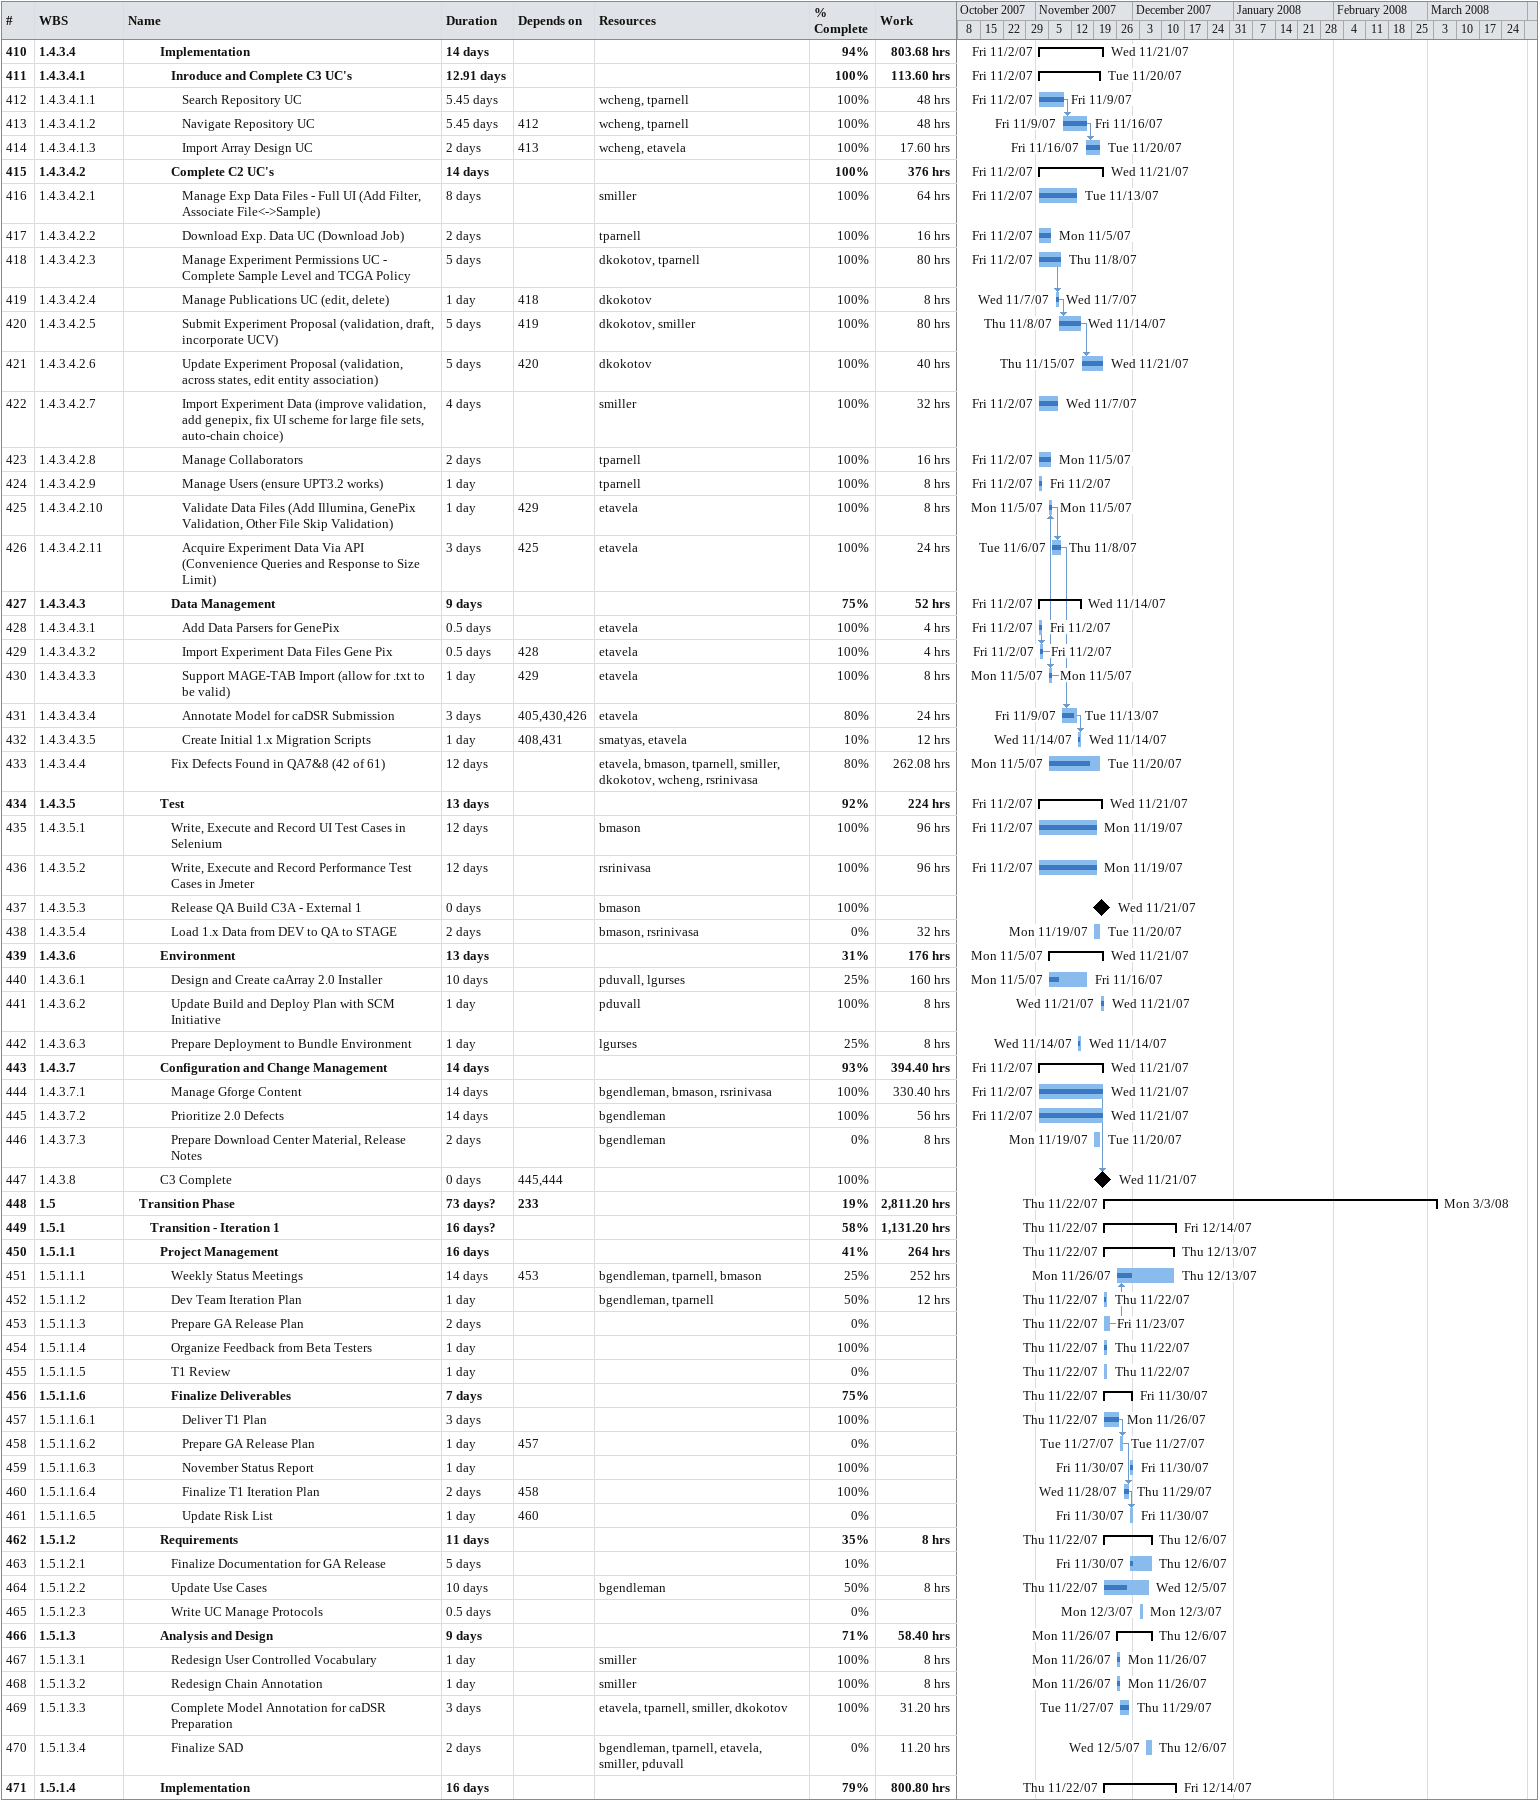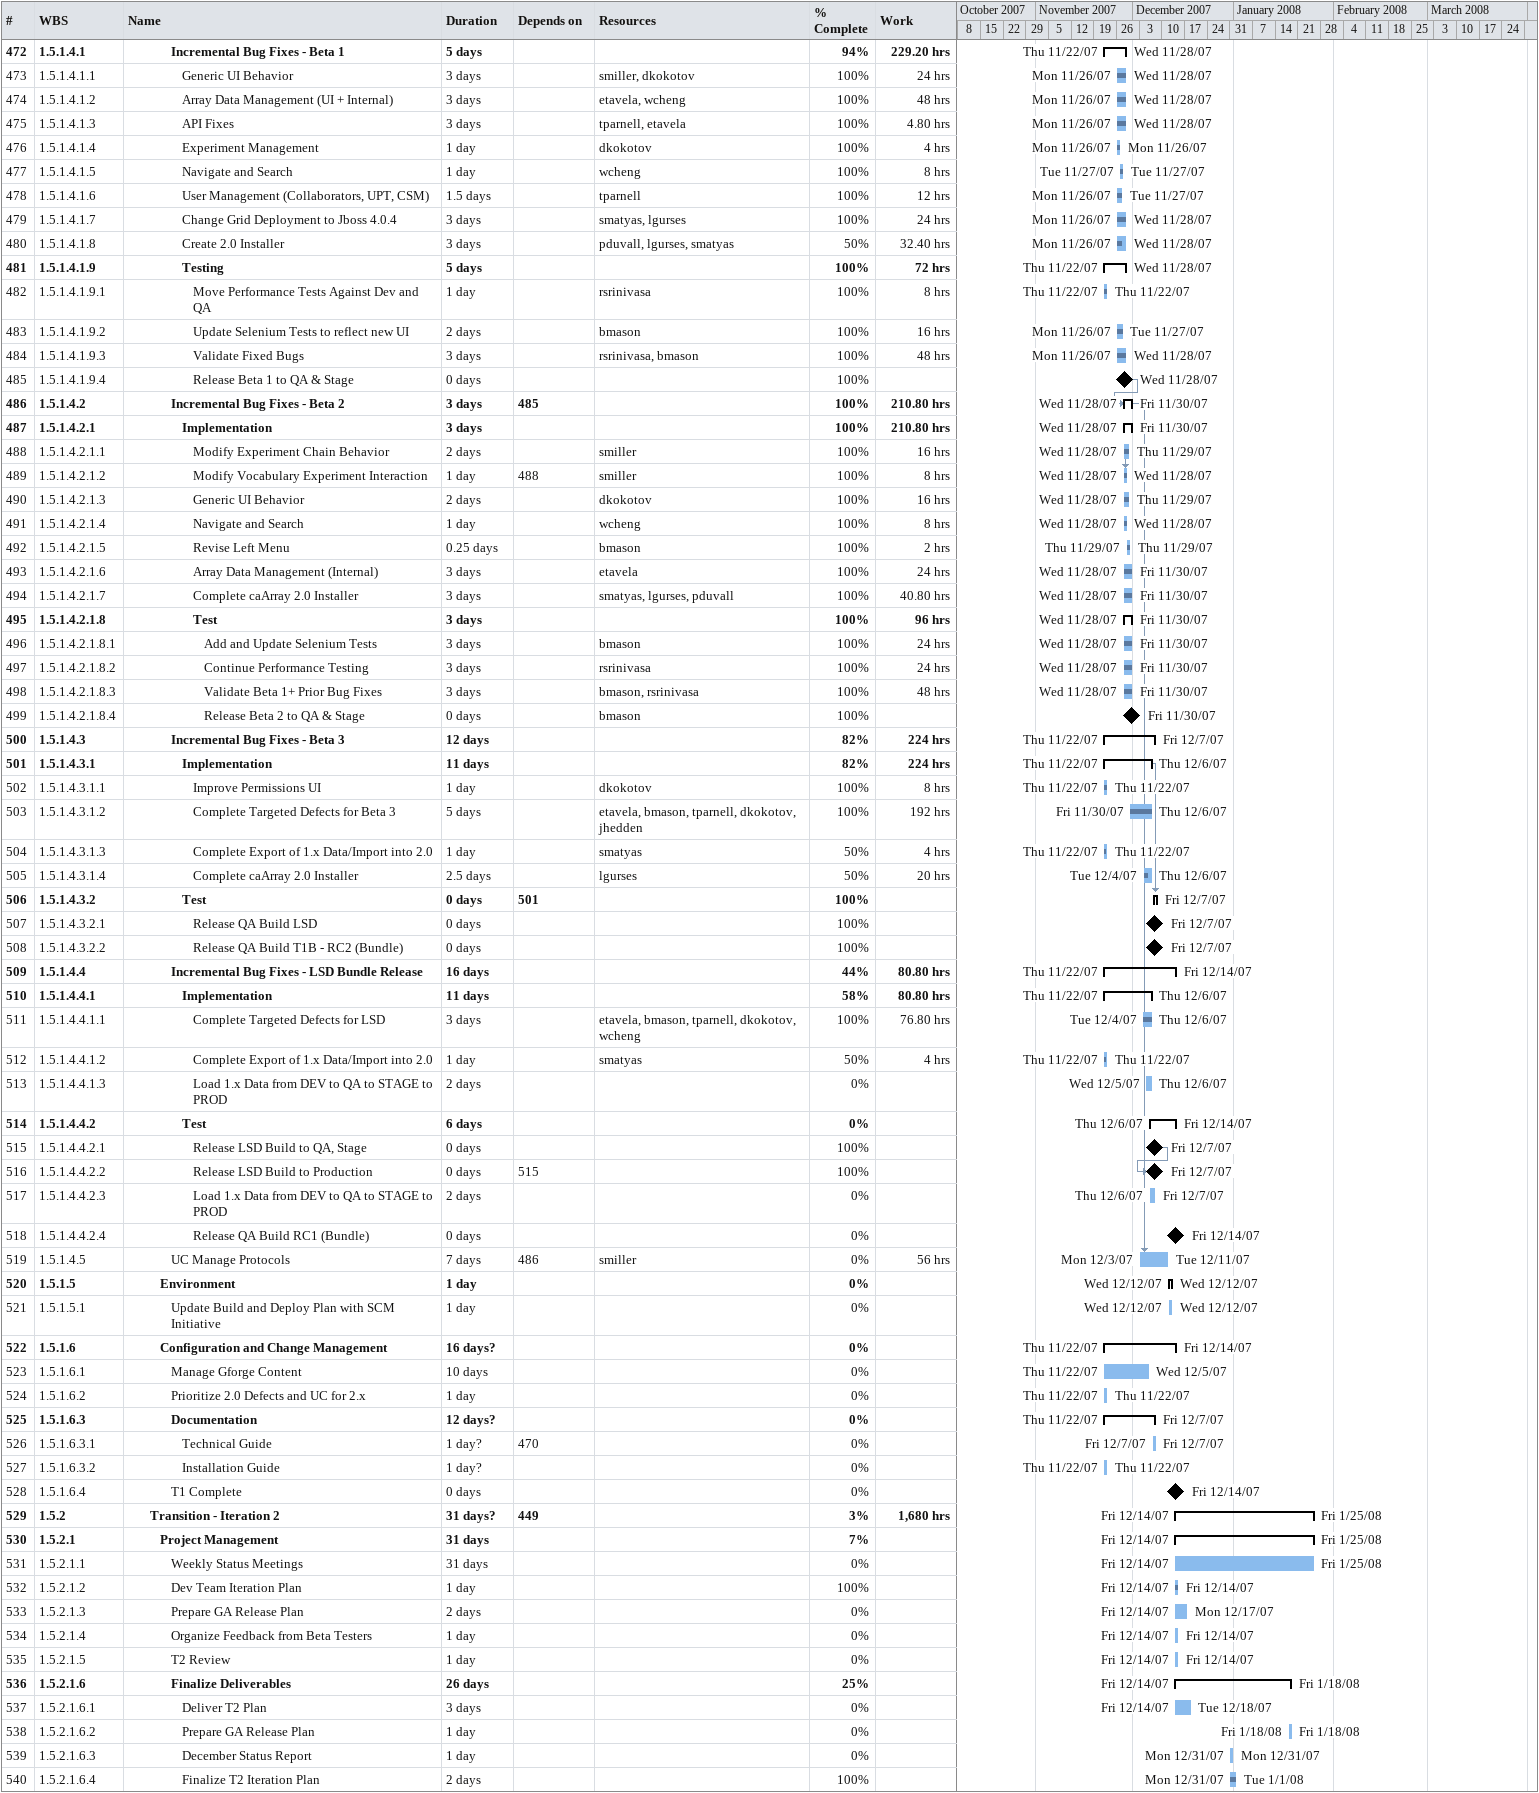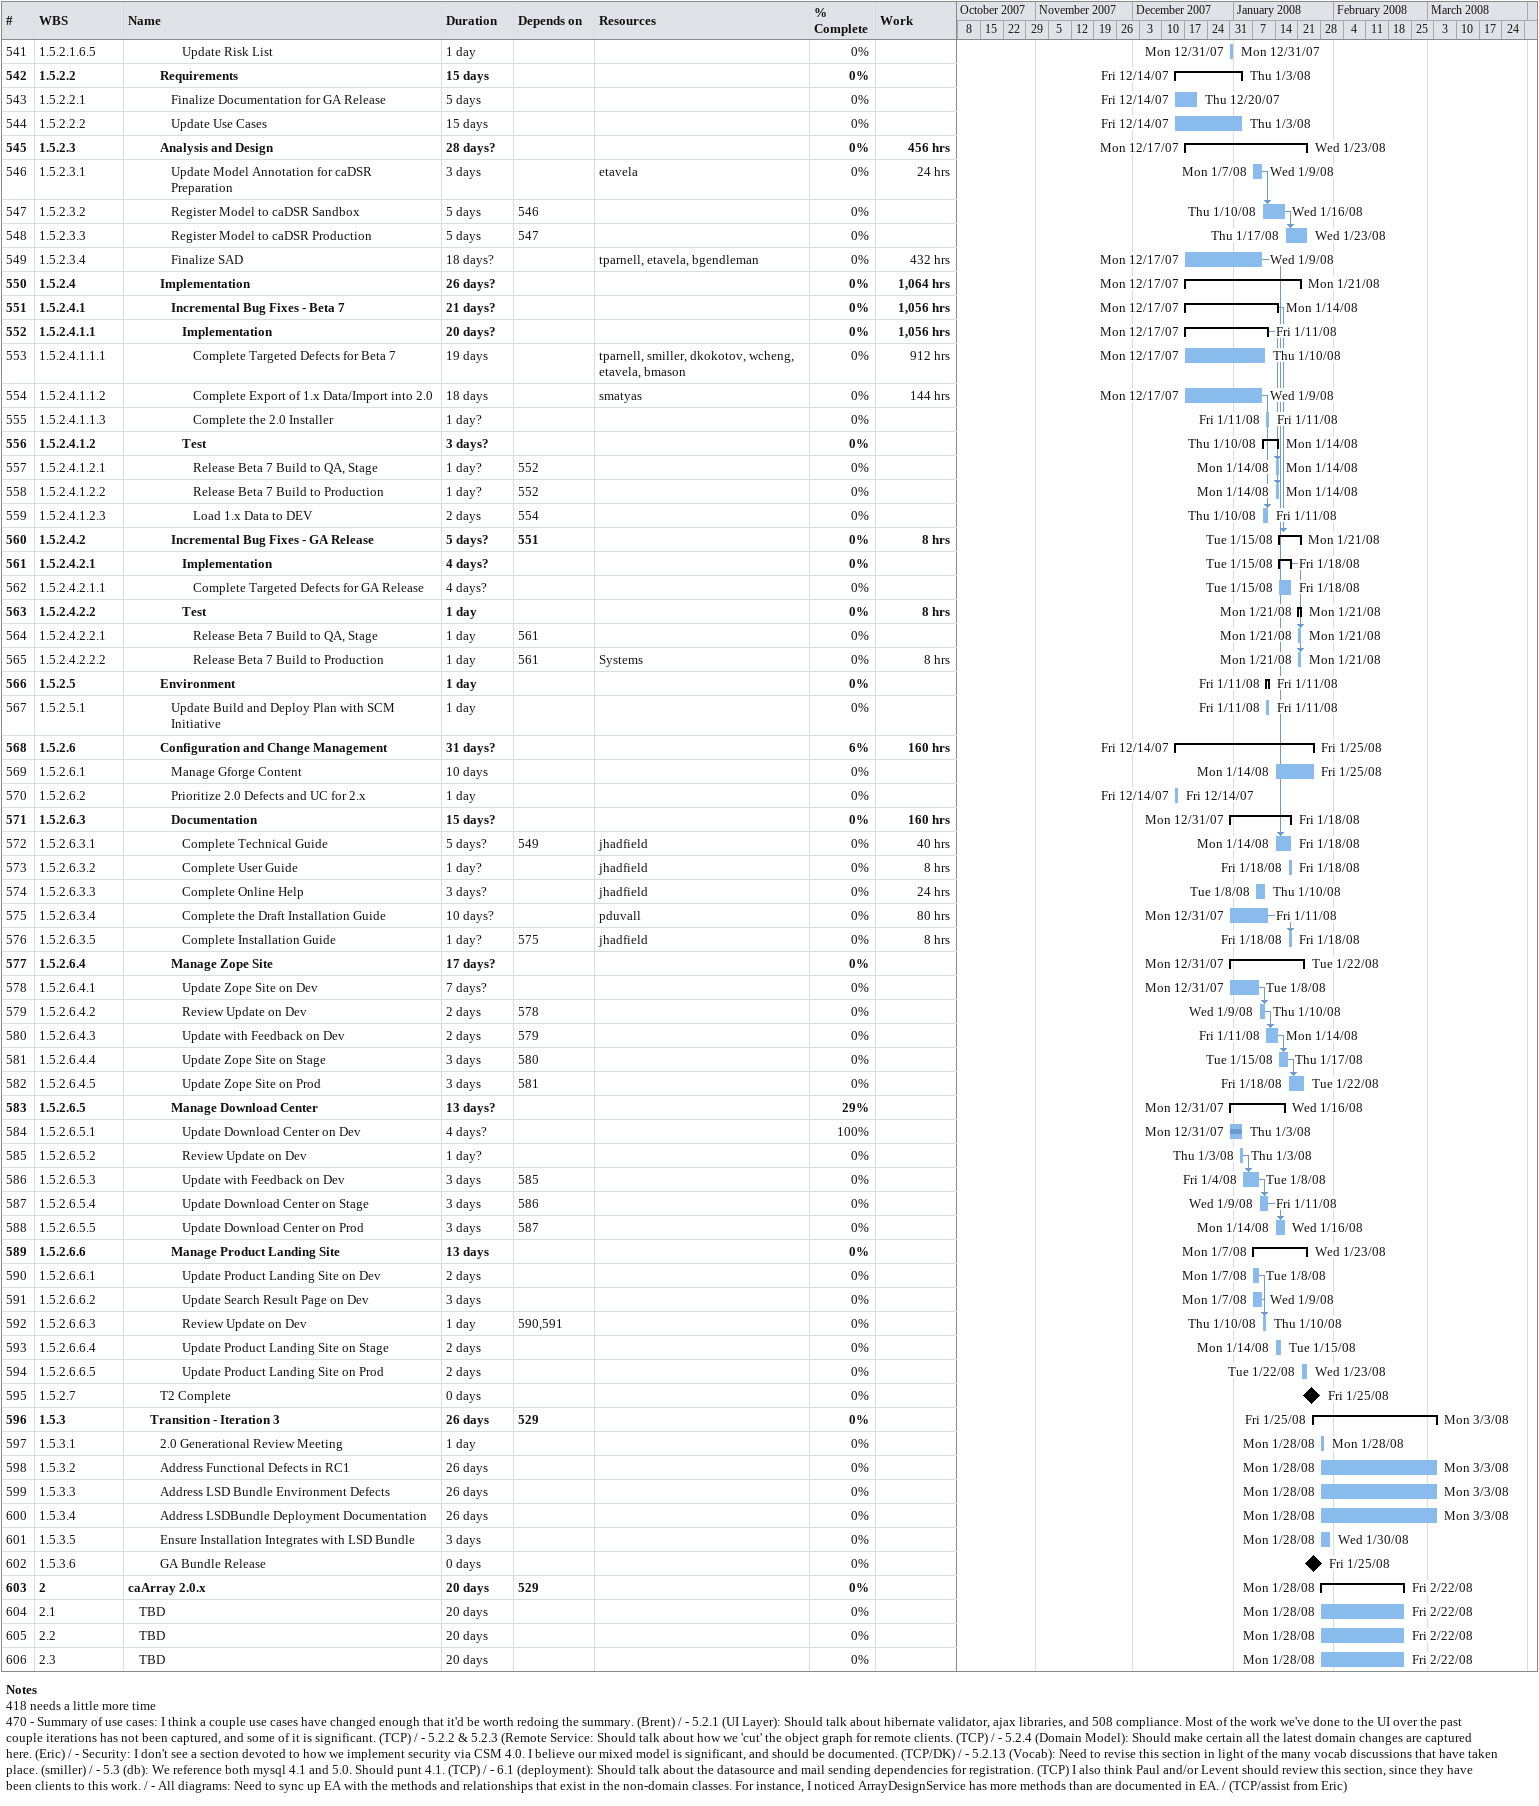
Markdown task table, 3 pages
| ID | WBS | Task | Duration | Start | Finish | Predecessors | Resources | % complete | Work (h) |
|---|---|---|---|---|---|---|---|---|---|
| 410 | 1.4.3.4 | **Implementation** | 14d | 2007-11-02 | 2007-11-21 |  |  | 94 | 803.68 |
| 411 | 1.4.3.4.1 | **Inroduce and Complete C3 UC's** | 12.91d | 2007-11-02 | 2007-11-20 |  |  | 100 | 113.60 |
| 412 | 1.4.3.4.1.1 | Search Repository UC | 5.45d | 2007-11-02 | 2007-11-09 |  | wcheng, tparnell | 100 | 48 |
| 413 | 1.4.3.4.1.2 | Navigate Repository UC | 5.45d | 2007-11-09 | 2007-11-16 | 412 | wcheng, tparnell | 100 | 48 |
| 414 | 1.4.3.4.1.3 | Import Array Design UC | 2d | 2007-11-16 | 2007-11-20 | 413 | wcheng, etavela | 100 | 17.60 |
| 415 | 1.4.3.4.2 | **Complete C2 UC's** | 14d | 2007-11-02 | 2007-11-21 |  |  | 100 | 376 |
| 416 | 1.4.3.4.2.1 | Manage Exp Data Files - Full UI (Add Filter, Associate File<->Sample) | 8d | 2007-11-02 | 2007-11-13 |  | smiller | 100 | 64 |
| 417 | 1.4.3.4.2.2 | Download Exp. Data UC (Download Job) | 2d | 2007-11-02 | 2007-11-05 |  | tparnell | 100 | 16 |
| 418 | 1.4.3.4.2.3 | Manage Experiment Permissions UC - Complete Sample Level and TCGA Policy | 5d | 2007-11-02 | 2007-11-08 |  | dkokotov, tparnell | 100 | 80 |
| 419 | 1.4.3.4.2.4 | Manage Publications UC (edit, delete) | 1d | 2007-11-07 | 2007-11-07 | 418 | dkokotov | 100 | 8 |
| 420 | 1.4.3.4.2.5 | Submit Experiment Proposal (validation, draft, incorporate UCV) | 5d | 2007-11-08 | 2007-11-14 | 419 | dkokotov, smiller | 100 | 80 |
| 421 | 1.4.3.4.2.6 | Update Experiment Proposal (validation, across states, edit entity association) | 5d | 2007-11-15 | 2007-11-21 | 420 | dkokotov | 100 | 40 |
| 422 | 1.4.3.4.2.7 | Import Experiment Data (improve validation, add genepix, fix UI scheme for large file sets, auto-chain choice) | 4d | 2007-11-02 | 2007-11-07 |  | smiller | 100 | 32 |
| 423 | 1.4.3.4.2.8 | Manage Collaborators | 2d | 2007-11-02 | 2007-11-05 |  | tparnell | 100 | 16 |
| 424 | 1.4.3.4.2.9 | Manage Users (ensure UPT3.2 works) | 1d | 2007-11-02 | 2007-11-02 |  | tparnell | 100 | 8 |
| 425 | 1.4.3.4.2.10 | Validate Data Files (Add Illumina, GenePix Validation, Other File Skip Validation) | 1d | 2007-11-05 | 2007-11-05 | 429 | etavela | 100 | 8 |
| 426 | 1.4.3.4.2.11 | Acquire Experiment Data Via API (Convenience Queries and Response to Size Limit) | 3d | 2007-11-06 | 2007-11-08 | 425 | etavela | 100 | 24 |
| 427 | 1.4.3.4.3 | **Data Management** | 9d | 2007-11-02 | 2007-11-14 |  |  | 75 | 52 |
| 428 | 1.4.3.4.3.1 | Add Data Parsers for GenePix | 0.5d | 2007-11-02 | 2007-11-02 |  | etavela | 100 | 4 |
| 429 | 1.4.3.4.3.2 | Import Experiment Data Files Gene Pix | 0.5d | 2007-11-02 | 2007-11-02 | 428 | etavela | 100 | 4 |
| 430 | 1.4.3.4.3.3 | Support MAGE-TAB Import (allow for .txt to be valid) | 1d | 2007-11-05 | 2007-11-05 | 429 | etavela | 100 | 8 |
| 431 | 1.4.3.4.3.4 | Annotate Model for caDSR Submission | 3d | 2007-11-09 | 2007-11-13 | 405, 430, 426 | etavela | 80 | 24 |
| 432 | 1.4.3.4.3.5 | Create Initial 1.x Migration Scripts | 1d | 2007-11-14 | 2007-11-14 | 408, 431 | smatyas, etavela | 10 | 12 |
| 433 | 1.4.3.4.4 | Fix Defects Found in QA7&8 (42 of 61) | 12d | 2007-11-05 | 2007-11-20 |  | etavela, bmason, tparnell, smiller, dkokotov, wcheng, rsrinivasa | 80 | 262.08 |
| 434 | 1.4.3.5 | **Test** | 13d | 2007-11-02 | 2007-11-21 |  |  | 92 | 224 |
| 435 | 1.4.3.5.1 | Write, Execute and Record UI Test Cases in Selenium | 12d | 2007-11-02 | 2007-11-19 |  | bmason | 100 | 96 |
| 436 | 1.4.3.5.2 | Write, Execute and Record Performance Test Cases in Jmeter | 12d | 2007-11-02 | 2007-11-19 |  | rsrinivasa | 100 | 96 |
| 437 | 1.4.3.5.3 | Release QA Build C3A - External 1 | 0d | 2007-11-21 | 2007-11-21 |  | bmason | 100 |  |
| 438 | 1.4.3.5.4 | Load 1.x Data from DEV to QA to STAGE | 2d | 2007-11-19 | 2007-11-20 |  | bmason, rsrinivasa | 0 | 32 |
| 439 | 1.4.3.6 | **Environment** | 13d | 2007-11-05 | 2007-11-21 |  |  | 31 | 176 |
| 440 | 1.4.3.6.1 | Design and Create caArray 2.0 Installer | 10d | 2007-11-05 | 2007-11-16 |  | pduvall, lgurses | 25 | 160 |
| 441 | 1.4.3.6.2 | Update Build and Deploy Plan with SCM Initiative | 1d | 2007-11-21 | 2007-11-21 |  | pduvall | 100 | 8 |
| 442 | 1.4.3.6.3 | Prepare Deployment to Bundle Environment | 1d | 2007-11-14 | 2007-11-14 |  | lgurses | 25 | 8 |
| 443 | 1.4.3.7 | **Configuration and Change Management** | 14d | 2007-11-02 | 2007-11-21 |  |  | 93 | 394.40 |
| 444 | 1.4.3.7.1 | Manage Gforge Content | 14d | 2007-11-02 | 2007-11-21 |  | bgendleman, bmason, rsrinivasa | 100 | 330.40 |
| 445 | 1.4.3.7.2 | Prioritize 2.0 Defects | 14d | 2007-11-02 | 2007-11-21 |  | bgendleman | 100 | 56 |
| 446 | 1.4.3.7.3 | Prepare Download Center Material, Release Notes | 2d | 2007-11-19 | 2007-11-20 |  | bgendleman | 0 | 8 |
| 447 | 1.4.3.8 | C3 Complete | 0d | 2007-11-21 | 2007-11-21 | 445, 444 |  | 100 |  |
| 448 | 1.5 | **Transition Phase** | 73d? | 2007-11-22 | 2008-03-03 | 233 |  | 19 | 2811.20 |
| 449 | 1.5.1 | **Transition - Iteration 1** | 16d? | 2007-11-22 | 2007-12-14 |  |  | 58 | 1131.20 |
| 450 | 1.5.1.1 | **Project Management** | 16d | 2007-11-22 | 2007-12-13 |  |  | 41 | 264 |
| 451 | 1.5.1.1.1 | Weekly Status Meetings | 14d | 2007-11-26 | 2007-12-13 | 453 | bgendleman, tparnell, bmason | 25 | 252 |
| 452 | 1.5.1.1.2 | Dev Team Iteration Plan | 1d | 2007-11-22 | 2007-11-22 |  | bgendleman, tparnell | 50 | 12 |
| 453 | 1.5.1.1.3 | Prepare GA Release Plan | 2d | 2007-11-22 | 2007-11-23 |  |  | 0 |  |
| 454 | 1.5.1.1.4 | Organize Feedback from Beta Testers | 1d | 2007-11-22 | 2007-11-22 |  |  | 100 |  |
| 455 | 1.5.1.1.5 | T1 Review | 1d | 2007-11-22 | 2007-11-22 |  |  | 0 |  |
| 456 | 1.5.1.1.6 | **Finalize Deliverables** | 7d | 2007-11-22 | 2007-11-30 |  |  | 75 |  |
| 457 | 1.5.1.1.6.1 | Deliver T1 Plan | 3d | 2007-11-22 | 2007-11-26 |  |  | 100 |  |
| 458 | 1.5.1.1.6.2 | Prepare GA Release Plan | 1d | 2007-11-27 | 2007-11-27 | 457 |  | 0 |  |
| 459 | 1.5.1.1.6.3 | November Status Report | 1d | 2007-11-30 | 2007-11-30 |  |  | 100 |  |
| 460 | 1.5.1.1.6.4 | Finalize T1 Iteration Plan | 2d | 2007-11-28 | 2007-11-29 | 458 |  | 100 |  |
| 461 | 1.5.1.1.6.5 | Update Risk List | 1d | 2007-11-30 | 2007-11-30 | 460 |  | 0 |  |
| 462 | 1.5.1.2 | **Requirements** | 11d | 2007-11-22 | 2007-12-06 |  |  | 35 | 8 |
| 463 | 1.5.1.2.1 | Finalize Documentation for GA Release | 5d | 2007-11-30 | 2007-12-06 |  |  | 10 |  |
| 464 | 1.5.1.2.2 | Update Use Cases | 10d | 2007-11-22 | 2007-12-05 |  | bgendleman | 50 | 8 |
| 465 | 1.5.1.2.3 | Write UC Manage Protocols | 0.5d | 2007-12-03 | 2007-12-03 |  |  | 0 |  |
| 466 | 1.5.1.3 | **Analysis and Design** | 9d | 2007-11-26 | 2007-12-06 |  |  | 71 | 58.40 |
| 467 | 1.5.1.3.1 | Redesign User Controlled Vocabulary | 1d | 2007-11-26 | 2007-11-26 |  | smiller | 100 | 8 |
| 468 | 1.5.1.3.2 | Redesign Chain Annotation | 1d | 2007-11-26 | 2007-11-26 |  | smiller | 100 | 8 |
| 469 | 1.5.1.3.3 | Complete Model Annotation for caDSR Preparation | 3d | 2007-11-27 | 2007-11-29 |  | etavela, tparnell, smiller, dkokotov | 100 | 31.20 |
| 470 | 1.5.1.3.4 | Finalize SAD | 2d | 2007-12-05 | 2007-12-06 |  | bgendleman, tparnell, etavela, smiller, pduvall | 0 | 11.20 |
| 471 | 1.5.1.4 | **Implementation** | 16d | 2007-11-22 | 2007-12-14 |  |  | 79 | 800.80 |
| 472 | 1.5.1.4.1 | **Incremental Bug Fixes - Beta 1** | 5d | 2007-11-22 | 2007-11-28 |  |  | 94 | 229.20 |
| 473 | 1.5.1.4.1.1 | Generic UI Behavior | 3d | 2007-11-26 | 2007-11-28 |  | smiller, dkokotov | 100 | 24 |
| 474 | 1.5.1.4.1.2 | Array Data Management (UI + Internal) | 3d | 2007-11-26 | 2007-11-28 |  | etavela, wcheng | 100 | 48 |
| 475 | 1.5.1.4.1.3 | API Fixes | 3d | 2007-11-26 | 2007-11-28 |  | tparnell, etavela | 100 | 4.80 |
| 476 | 1.5.1.4.1.4 | Experiment Management | 1d | 2007-11-26 | 2007-11-26 |  | dkokotov | 100 | 4 |
| 477 | 1.5.1.4.1.5 | Navigate and Search | 1d | 2007-11-27 | 2007-11-27 |  | wcheng | 100 | 8 |
| 478 | 1.5.1.4.1.6 | User Management (Collaborators, UPT, CSM) | 1.5d | 2007-11-26 | 2007-11-27 |  | tparnell | 100 | 12 |
| 479 | 1.5.1.4.1.7 | Change Grid Deployment to Jboss 4.0.4 | 3d | 2007-11-26 | 2007-11-28 |  | smatyas, lgurses | 100 | 24 |
| 480 | 1.5.1.4.1.8 | Create 2.0 Installer | 3d | 2007-11-26 | 2007-11-28 |  | pduvall, lgurses, smatyas | 50 | 32.40 |
| 481 | 1.5.1.4.1.9 | **Testing** | 5d | 2007-11-22 | 2007-11-28 |  |  | 100 | 72 |
| 482 | 1.5.1.4.1.9.1 | Move Performance Tests Against Dev and QA | 1d | 2007-11-22 | 2007-11-22 |  | rsrinivasa | 100 | 8 |
| 483 | 1.5.1.4.1.9.2 | Update Selenium Tests to reflect new UI | 2d | 2007-11-26 | 2007-11-27 |  | bmason | 100 | 16 |
| 484 | 1.5.1.4.1.9.3 | Validate Fixed Bugs | 3d | 2007-11-26 | 2007-11-28 |  | rsrinivasa, bmason | 100 | 48 |
| 485 | 1.5.1.4.1.9.4 | Release Beta 1 to QA & Stage | 0d | 2007-11-28 | 2007-11-28 |  |  | 100 |  |
| 486 | 1.5.1.4.2 | **Incremental Bug Fixes - Beta 2** | 3d | 2007-11-28 | 2007-11-30 | 485 |  | 100 | 210.80 |
| 487 | 1.5.1.4.2.1 | **Implementation** | 3d | 2007-11-28 | 2007-11-30 |  |  | 100 | 210.80 |
| 488 | 1.5.1.4.2.1.1 | Modify Experiment Chain Behavior | 2d | 2007-11-28 | 2007-11-29 |  | smiller | 100 | 16 |
| 489 | 1.5.1.4.2.1.2 | Modify Vocabulary Experiment Interaction | 1d | 2007-11-28 | 2007-11-28 | 488 | smiller | 100 | 8 |
| 490 | 1.5.1.4.2.1.3 | Generic UI Behavior | 2d | 2007-11-28 | 2007-11-29 |  | dkokotov | 100 | 16 |
| 491 | 1.5.1.4.2.1.4 | Navigate and Search | 1d | 2007-11-28 | 2007-11-28 |  | wcheng | 100 | 8 |
| 492 | 1.5.1.4.2.1.5 | Revise Left Menu | 0.25d | 2007-11-29 | 2007-11-29 |  | bmason | 100 | 2 |
| 493 | 1.5.1.4.2.1.6 | Array Data Management (Internal) | 3d | 2007-11-28 | 2007-11-30 |  | etavela | 100 | 24 |
| 494 | 1.5.1.4.2.1.7 | Complete caArray 2.0 Installer | 3d | 2007-11-28 | 2007-11-30 |  | smatyas, lgurses, pduvall | 100 | 40.80 |
| 495 | 1.5.1.4.2.1.8 | **Test** | 3d | 2007-11-28 | 2007-11-30 |  |  | 100 | 96 |
| 496 | 1.5.1.4.2.1.8.1 | Add and Update Selenium Tests | 3d | 2007-11-28 | 2007-11-30 |  | bmason | 100 | 24 |
| 497 | 1.5.1.4.2.1.8.2 | Continue Performance Testing | 3d | 2007-11-28 | 2007-11-30 |  | rsrinivasa | 100 | 24 |
| 498 | 1.5.1.4.2.1.8.3 | Validate Beta 1+ Prior Bug Fixes | 3d | 2007-11-28 | 2007-11-30 |  | bmason, rsrinivasa | 100 | 48 |
| 499 | 1.5.1.4.2.1.8.4 | Release Beta 2 to QA & Stage | 0d | 2007-11-30 | 2007-11-30 |  | bmason | 100 |  |
| 500 | 1.5.1.4.3 | **Incremental Bug Fixes - Beta 3** | 12d | 2007-11-22 | 2007-12-07 |  |  | 82 | 224 |
| 501 | 1.5.1.4.3.1 | **Implementation** | 11d | 2007-11-22 | 2007-12-06 |  |  | 82 | 224 |
| 502 | 1.5.1.4.3.1.1 | Improve Permissions UI | 1d | 2007-11-22 | 2007-11-22 |  | dkokotov | 100 | 8 |
| 503 | 1.5.1.4.3.1.2 | Complete Targeted Defects for Beta 3 | 5d | 2007-11-30 | 2007-12-06 |  | etavela, bmason, tparnell, dkokotov, jhedden | 100 | 192 |
| 504 | 1.5.1.4.3.1.3 | Complete Export of 1.x Data/Import into 2.0 | 1d | 2007-11-22 | 2007-11-22 |  | smatyas | 50 | 4 |
| 505 | 1.5.1.4.3.1.4 | Complete caArray 2.0 Installer | 2.5d | 2007-12-04 | 2007-12-06 |  | lgurses | 50 | 20 |
| 506 | 1.5.1.4.3.2 | **Test** | 0d | 2007-12-07 | 2007-12-07 | 501 |  | 100 |  |
| 507 | 1.5.1.4.3.2.1 | Release QA Build LSD | 0d | 2007-12-07 | 2007-12-07 |  |  | 100 |  |
| 508 | 1.5.1.4.3.2.2 | Release QA Build T1B - RC2 (Bundle) | 0d | 2007-12-07 | 2007-12-07 |  |  | 100 |  |
| 509 | 1.5.1.4.4 | **Incremental Bug Fixes - LSD Bundle Release** | 16d | 2007-11-22 | 2007-12-14 |  |  | 44 | 80.80 |
| 510 | 1.5.1.4.4.1 | **Implementation** | 11d | 2007-11-22 | 2007-12-06 |  |  | 58 | 80.80 |
| 511 | 1.5.1.4.4.1.1 | Complete Targeted Defects for LSD | 3d | 2007-12-04 | 2007-12-06 |  | etavela, bmason, tparnell, dkokotov, wcheng | 100 | 76.80 |
| 512 | 1.5.1.4.4.1.2 | Complete Export of 1.x Data/Import into 2.0 | 1d | 2007-11-22 | 2007-11-22 |  | smatyas | 50 | 4 |
| 513 | 1.5.1.4.4.1.3 | Load 1.x Data from DEV to QA to STAGE to PROD | 2d | 2007-12-05 | 2007-12-06 |  |  | 0 |  |
| 514 | 1.5.1.4.4.2 | **Test** | 6d | 2007-12-06 | 2007-12-14 |  |  | 0 |  |
| 515 | 1.5.1.4.4.2.1 | Release LSD Build to QA, Stage | 0d | 2007-12-07 | 2007-12-07 |  |  | 100 |  |
| 516 | 1.5.1.4.4.2.2 | Release LSD Build to Production | 0d | 2007-12-07 | 2007-12-07 | 515 |  | 100 |  |
| 517 | 1.5.1.4.4.2.3 | Load 1.x Data from DEV to QA to STAGE to PROD | 2d | 2007-12-06 | 2007-12-07 |  |  | 0 |  |
| 518 | 1.5.1.4.4.2.4 | Release QA Build RC1 (Bundle) | 0d | 2007-12-14 | 2007-12-14 |  |  | 0 |  |
| 519 | 1.5.1.4.5 | UC Manage Protocols | 7d | 2007-12-03 | 2007-12-11 | 486 | smiller | 0 | 56 |
| 520 | 1.5.1.5 | **Environment** | 1d | 2007-12-12 | 2007-12-12 |  |  | 0 |  |
| 521 | 1.5.1.5.1 | Update Build and Deploy Plan with SCM Initiative | 1d | 2007-12-12 | 2007-12-12 |  |  | 0 |  |
| 522 | 1.5.1.6 | **Configuration and Change Management** | 16d? | 2007-11-22 | 2007-12-14 |  |  | 0 |  |
| 523 | 1.5.1.6.1 | Manage Gforge Content | 10d | 2007-11-22 | 2007-12-05 |  |  | 0 |  |
| 524 | 1.5.1.6.2 | Prioritize 2.0 Defects and UC for 2.x | 1d | 2007-11-22 | 2007-11-22 |  |  | 0 |  |
| 525 | 1.5.1.6.3 | **Documentation** | 12d? | 2007-11-22 | 2007-12-07 |  |  | 0 |  |
| 526 | 1.5.1.6.3.1 | Technical Guide | 1d? | 2007-12-07 | 2007-12-07 | 470 |  | 0 |  |
| 527 | 1.5.1.6.3.2 | Installation Guide | 1d? | 2007-11-22 | 2007-11-22 |  |  | 0 |  |
| 528 | 1.5.1.6.4 | T1 Complete | 0d | 2007-12-14 | 2007-12-14 |  |  | 0 |  |
| 529 | 1.5.2 | **Transition - Iteration 2** | 31d? | 2007-12-14 | 2008-01-25 | 449 |  | 3 | 1680 |
| 530 | 1.5.2.1 | **Project Management** | 31d | 2007-12-14 | 2008-01-25 |  |  | 7 |  |
| 531 | 1.5.2.1.1 | Weekly Status Meetings | 31d | 2007-12-14 | 2008-01-25 |  |  | 0 |  |
| 532 | 1.5.2.1.2 | Dev Team Iteration Plan | 1d | 2007-12-14 | 2007-12-14 |  |  | 100 |  |
| 533 | 1.5.2.1.3 | Prepare GA Release Plan | 2d | 2007-12-14 | 2007-12-17 |  |  | 0 |  |
| 534 | 1.5.2.1.4 | Organize Feedback from Beta Testers | 1d | 2007-12-14 | 2007-12-14 |  |  | 0 |  |
| 535 | 1.5.2.1.5 | T2 Review | 1d | 2007-12-14 | 2007-12-14 |  |  | 0 |  |
| 536 | 1.5.2.1.6 | **Finalize Deliverables** | 26d | 2007-12-14 | 2008-01-18 |  |  | 25 |  |
| 537 | 1.5.2.1.6.1 | Deliver T2 Plan | 3d | 2007-12-14 | 2007-12-18 |  |  | 0 |  |
| 538 | 1.5.2.1.6.2 | Prepare GA Release Plan | 1d | 2008-01-18 | 2008-01-18 |  |  | 0 |  |
| 539 | 1.5.2.1.6.3 | December Status Report | 1d | 2007-12-31 | 2007-12-31 |  |  | 0 |  |
| 540 | 1.5.2.1.6.4 | Finalize T2 Iteration Plan | 2d | 2007-12-31 | 2008-01-01 |  |  | 100 |  |
| 541 | 1.5.2.1.6.5 | Update Risk List | 1d | 2007-12-31 | 2007-12-31 |  |  | 0 |  |
| 542 | 1.5.2.2 | **Requirements** | 15d | 2007-12-14 | 2008-01-03 |  |  | 0 |  |
| 543 | 1.5.2.2.1 | Finalize Documentation for GA Release | 5d | 2007-12-14 | 2007-12-20 |  |  | 0 |  |
| 544 | 1.5.2.2.2 | Update Use Cases | 15d | 2007-12-14 | 2008-01-03 |  |  | 0 |  |
| 545 | 1.5.2.3 | **Analysis and Design** | 28d? | 2007-12-17 | 2008-01-23 |  |  | 0 | 456 |
| 546 | 1.5.2.3.1 | Update Model Annotation for caDSR Preparation | 3d | 2008-01-07 | 2008-01-09 |  | etavela | 0 | 24 |
| 547 | 1.5.2.3.2 | Register Model to caDSR Sandbox | 5d | 2008-01-10 | 2008-01-16 | 546 |  | 0 |  |
| 548 | 1.5.2.3.3 | Register Model to caDSR Production | 5d | 2008-01-17 | 2008-01-23 | 547 |  | 0 |  |
| 549 | 1.5.2.3.4 | Finalize SAD | 18d? | 2007-12-17 | 2008-01-09 |  | tparnell, etavela, bgendleman | 0 | 432 |
| 550 | 1.5.2.4 | **Implementation** | 26d? | 2007-12-17 | 2008-01-21 |  |  | 0 | 1064 |
| 551 | 1.5.2.4.1 | **Incremental Bug Fixes - Beta 7** | 21d? | 2007-12-17 | 2008-01-14 |  |  | 0 | 1056 |
| 552 | 1.5.2.4.1.1 | **Implementation** | 20d? | 2007-12-17 | 2008-01-11 |  |  | 0 | 1056 |
| 553 | 1.5.2.4.1.1.1 | Complete Targeted Defects for Beta 7 | 19d | 2007-12-17 | 2008-01-10 |  | tparnell, smiller, dkokotov, wcheng, etavela, bmason | 0 | 912 |
| 554 | 1.5.2.4.1.1.2 | Complete Export of 1.x Data/Import into 2.0 | 18d | 2007-12-17 | 2008-01-09 |  | smatyas | 0 | 144 |
| 555 | 1.5.2.4.1.1.3 | Complete the 2.0 Installer | 1d? | 2008-01-11 | 2008-01-11 |  |  | 0 |  |
| 556 | 1.5.2.4.1.2 | **Test** | 3d? | 2008-01-10 | 2008-01-14 |  |  | 0 |  |
| 557 | 1.5.2.4.1.2.1 | Release Beta 7 Build to QA, Stage | 1d? | 2008-01-14 | 2008-01-14 | 552 |  | 0 |  |
| 558 | 1.5.2.4.1.2.2 | Release Beta 7 Build to Production | 1d? | 2008-01-14 | 2008-01-14 | 552 |  | 0 |  |
| 559 | 1.5.2.4.1.2.3 | Load 1.x Data to DEV | 2d | 2008-01-10 | 2008-01-11 | 554 |  | 0 |  |
| 560 | 1.5.2.4.2 | **Incremental Bug Fixes - GA Release** | 5d? | 2008-01-15 | 2008-01-21 | 551 |  | 0 | 8 |
| 561 | 1.5.2.4.2.1 | **Implementation** | 4d? | 2008-01-15 | 2008-01-18 |  |  | 0 |  |
| 562 | 1.5.2.4.2.1.1 | Complete Targeted Defects for GA Release | 4d? | 2008-01-15 | 2008-01-18 |  |  | 0 |  |
| 563 | 1.5.2.4.2.2 | **Test** | 1d | 2008-01-21 | 2008-01-21 |  |  | 0 | 8 |
| 564 | 1.5.2.4.2.2.1 | Release Beta 7 Build to QA, Stage | 1d | 2008-01-21 | 2008-01-21 | 561 |  | 0 |  |
| 565 | 1.5.2.4.2.2.2 | Release Beta 7 Build to Production | 1d | 2008-01-21 | 2008-01-21 | 561 | Systems | 0 | 8 |
| 566 | 1.5.2.5 | **Environment** | 1d | 2008-01-11 | 2008-01-11 |  |  | 0 |  |
| 567 | 1.5.2.5.1 | Update Build and Deploy Plan with SCM Initiative | 1d | 2008-01-11 | 2008-01-11 |  |  | 0 |  |
| 568 | 1.5.2.6 | **Configuration and Change Management** | 31d? | 2007-12-14 | 2008-01-25 |  |  | 6 | 160 |
| 569 | 1.5.2.6.1 | Manage Gforge Content | 10d | 2008-01-14 | 2008-01-25 |  |  | 0 |  |
| 570 | 1.5.2.6.2 | Prioritize 2.0 Defects and UC for 2.x | 1d | 2007-12-14 | 2007-12-14 |  |  | 0 |  |
| 571 | 1.5.2.6.3 | **Documentation** | 15d? | 2007-12-31 | 2008-01-18 |  |  | 0 | 160 |
| 572 | 1.5.2.6.3.1 | Complete Technical Guide | 5d? | 2008-01-14 | 2008-01-18 | 549 | jhadfield | 0 | 40 |
| 573 | 1.5.2.6.3.2 | Complete User Guide | 1d? | 2008-01-18 | 2008-01-18 |  | jhadfield | 0 | 8 |
| 574 | 1.5.2.6.3.3 | Complete Online Help | 3d? | 2008-01-08 | 2008-01-10 |  | jhadfield | 0 | 24 |
| 575 | 1.5.2.6.3.4 | Complete the Draft Installation Guide | 10d? | 2007-12-31 | 2008-01-11 |  | pduvall | 0 | 80 |
| 576 | 1.5.2.6.3.5 | Complete Installation Guide | 1d? | 2008-01-18 | 2008-01-18 | 575 | jhadfield | 0 | 8 |
| 577 | 1.5.2.6.4 | **Manage Zope Site** | 17d? | 2007-12-31 | 2008-01-22 |  |  | 0 |  |
| 578 | 1.5.2.6.4.1 | Update Zope Site on Dev | 7d? | 2007-12-31 | 2008-01-08 |  |  | 0 |  |
| 579 | 1.5.2.6.4.2 | Review Update on Dev | 2d | 2008-01-09 | 2008-01-10 | 578 |  | 0 |  |
| 580 | 1.5.2.6.4.3 | Update with Feedback on Dev | 2d | 2008-01-11 | 2008-01-14 | 579 |  | 0 |  |
| 581 | 1.5.2.6.4.4 | Update Zope Site on Stage | 3d | 2008-01-15 | 2008-01-17 | 580 |  | 0 |  |
| 582 | 1.5.2.6.4.5 | Update Zope Site on Prod | 3d | 2008-01-18 | 2008-01-22 | 581 |  | 0 |  |
| 583 | 1.5.2.6.5 | **Manage Download Center** | 13d? | 2007-12-31 | 2008-01-16 |  |  | 29 |  |
| 584 | 1.5.2.6.5.1 | Update Download Center on Dev | 4d? | 2007-12-31 | 2008-01-03 |  |  | 100 |  |
| 585 | 1.5.2.6.5.2 | Review Update on Dev | 1d? | 2008-01-03 | 2008-01-03 |  |  | 0 |  |
| 586 | 1.5.2.6.5.3 | Update with Feedback on Dev | 3d | 2008-01-04 | 2008-01-08 | 585 |  | 0 |  |
| 587 | 1.5.2.6.5.4 | Update Download Center on Stage | 3d | 2008-01-09 | 2008-01-11 | 586 |  | 0 |  |
| 588 | 1.5.2.6.5.5 | Update Download Center on Prod | 3d | 2008-01-14 | 2008-01-16 | 587 |  | 0 |  |
| 589 | 1.5.2.6.6 | **Manage Product Landing Site** | 13d | 2008-01-07 | 2008-01-23 |  |  | 0 |  |
| 590 | 1.5.2.6.6.1 | Update Product Landing Site on Dev | 2d | 2008-01-07 | 2008-01-08 |  |  | 0 |  |
| 591 | 1.5.2.6.6.2 | Update Search Result Page on Dev | 3d | 2008-01-07 | 2008-01-09 |  |  | 0 |  |
| 592 | 1.5.2.6.6.3 | Review Update on Dev | 1d | 2008-01-10 | 2008-01-10 | 590, 591 |  | 0 |  |
| 593 | 1.5.2.6.6.4 | Update Product Landing Site on Stage | 2d | 2008-01-14 | 2008-01-15 |  |  | 0 |  |
| 594 | 1.5.2.6.6.5 | Update Product Landing Site on Prod | 2d | 2008-01-22 | 2008-01-23 |  |  | 0 |  |
| 595 | 1.5.2.7 | T2 Complete | 0d | 2008-01-25 | 2008-01-25 |  |  | 0 |  |
| 596 | 1.5.3 | **Transition - Iteration 3** | 26d | 2008-01-25 | 2008-03-03 | 529 |  | 0 |  |
| 597 | 1.5.3.1 | 2.0 Generational Review Meeting | 1d | 2008-01-28 | 2008-01-28 |  |  | 0 |  |
| 598 | 1.5.3.2 | Address Functional Defects in RC1 | 26d | 2008-01-28 | 2008-03-03 |  |  | 0 |  |
| 599 | 1.5.3.3 | Address LSD Bundle Environment Defects | 26d | 2008-01-28 | 2008-03-03 |  |  | 0 |  |
| 600 | 1.5.3.4 | Address LSDBundle Deployment Documentation | 26d | 2008-01-28 | 2008-03-03 |  |  | 0 |  |
| 601 | 1.5.3.5 | Ensure Installation Integrates with LSD Bundle | 3d | 2008-01-28 | 2008-01-30 |  |  | 0 |  |
| 602 | 1.5.3.6 | GA Bundle Release | 0d | 2008-01-25 | 2008-01-25 |  |  | 0 |  |
| 603 | 2 | **caArray 2.0.x** | 20d | 2008-01-28 | 2008-02-22 | 529 |  | 0 |  |
| 604 | 2.1 | TBD | 20d | 2008-01-28 | 2008-02-22 |  |  | 0 |  |
| 605 | 2.2 | TBD | 20d | 2008-01-28 | 2008-02-22 |  |  | 0 |  |
| 606 | 2.3 | TBD | 20d | 2008-01-28 | 2008-02-22 |  |  | 0 |  |

Notes
- 418: needs a little more time
- 470: - Summary of use cases: I think a couple use cases have changed enough that it'd be worth redoing the summary. (Brent) / - 5.2.1 (UI Layer): Should talk about hibernate validator, ajax libraries, and 508 compliance. Most of the work we've done to the UI over the past couple iterations has not been captured, and some of it is significant. (TCP) / - 5.2.2 & 5.2.3 (Remote Service: Should talk about how we 'cut' the object graph for remote clients. (TCP) / - 5.2.4 (Domain Model): Should make certain all the latest domain changes are captured here. (Eric) / - Security: I don't see a section devoted to how we implement security via CSM 4.0. I believe our mixed model is significant, and should be documented. (TCP/DK) / - 5.2.13 (Vocab): Need to revise this section in light of the many vocab discussions that have taken place. (smiller) / - 5.3 (db): We reference both mysql 4.1 and 5.0. Should punt 4.1. (TCP) / - 6.1 (deployment): Should talk about the datasource and mail sending dependencies for registration. (TCP) I also think Paul and/or Levent should review this section, since they have been clients to this work. / - All diagrams: Need to sync up EA with the methods and relationships that exist in the non-domain classes. For instance, I noticed ArrayDesignService has more methods than are documented in EA. / (TCP/assist from Eric)
